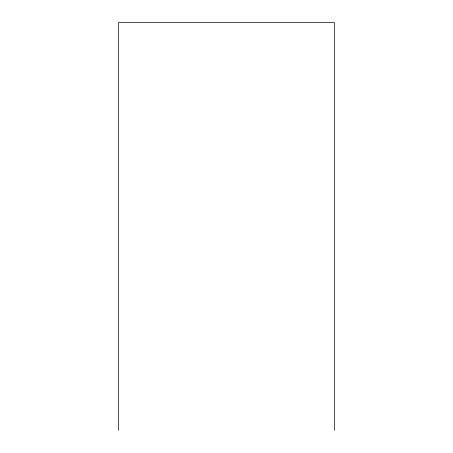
<?xml version="1.0" encoding="UTF-8"?>
<svg xmlns="http://www.w3.org/2000/svg" width="453" height="453" viewBox="0 0 453 453"><rect width="100%" height="100%" fill="white"/><g stroke="black" fill="none" stroke-linecap="round" stroke-linejoin="round"><path stroke-width="0.68" d="M334.535 430.35L334.535 22.65L118.465 22.65L118.465 430.35"/></g></svg>
